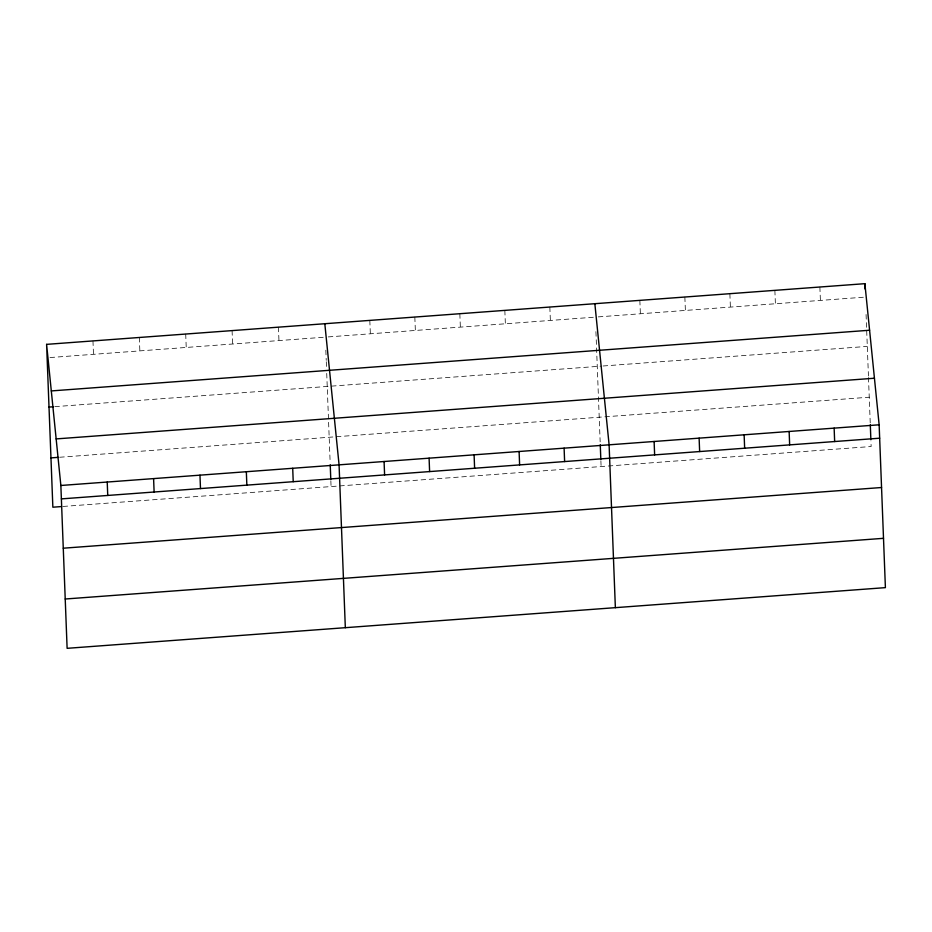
<?xml version="1.0" encoding="UTF-8"?>
<svg xmlns="http://www.w3.org/2000/svg" width="932" height="932" viewBox="0 0 932 932"><rect width="100%" height="100%" fill="white"/><g stroke="black" fill="none" stroke-linecap="round" stroke-linejoin="round"><path stroke-width="0.7" stroke-dasharray="4.66 3.5" d="M50.013 357.55L323.882 337.244M328.239 336.918L593.917 317.218M598.274 316.892L863.952 297.192M54.802 406.655L601.618 366.101M603.062 365.996L867.296 346.401M59.66 457.251L869.241 397.207M63.003 506.449L871.14 446.521L870.919 440.72M866.073 314.492L868.438 376.039M868.484 377.448L870.302 424.759M819.88 287.009L820.393 300.419M774.876 290.353L775.389 303.762M729.873 293.685L730.385 307.094M684.857 297.028L685.381 310.438M639.853 300.36L640.366 313.769M595.921 331.617L600.161 441.885M600.884 460.746L601.105 466.548M549.845 307.036L550.358 320.445M504.841 310.379L505.354 323.788M459.837 313.711L460.35 327.12M414.833 317.055L415.346 330.464M369.818 320.387L370.342 333.796M325.839 350.187L326.223 360.346M326.282 361.791L326.503 367.592M326.724 373.394L330.126 461.911M330.848 480.772L331.07 486.574M278.447 327.167L278.959 340.576M232.08 330.604L232.592 344.013M185.713 334.04L186.225 347.45M139.334 337.477L139.858 350.886M92.967 340.926L93.48 354.335"/><path stroke-width="1.4" d="M46.6 344.362L864.884 283.678L879.144 424.794L885.4 587.638L67.116 648.322L60.86 485.479L46.6 344.362L52.856 507.206L61.547 506.565M51.307 390.927L869.591 330.243M49.012 407.086L53.357 406.76M56.153 438.914L874.437 378.229M50.957 457.892L58.203 457.356M60.86 485.479L879.144 424.794M61.372 498.888L879.657 438.203M63.271 548.202L881.556 487.518M65.217 599.008L883.501 538.323M594.849 303.704L609.109 444.82L615.365 607.664M324.814 323.73L339.073 464.847L345.329 627.69M864.884 283.678L865.094 289.036M870.302 424.759L870.861 439.263M834.14 428.126L834.653 441.547M789.136 431.469L789.649 444.879M744.132 434.801L744.645 448.222M699.117 438.145L699.641 451.554M654.113 441.477L654.637 454.898M600.266 444.785L600.825 459.29M564.105 448.152L564.617 461.573M519.101 451.496L519.613 464.905M474.097 454.828L474.609 468.248M429.093 458.171L429.605 471.58M384.077 461.503L384.601 474.924M330.231 464.812L330.79 479.316M292.706 468.283L293.219 481.693M246.339 471.72L246.852 485.129M199.972 475.169L200.485 488.578M153.594 478.605L154.118 492.014M107.227 482.042L107.739 495.451"/></g></svg>
